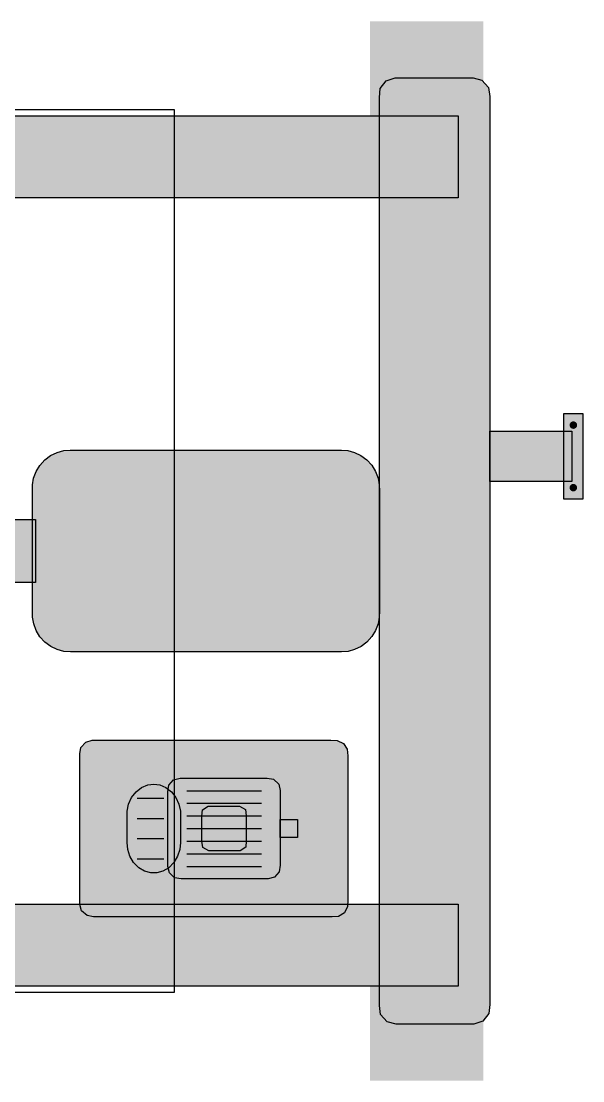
# Model space of a CAD drawing. Header units: metres. Extents: x 0 to 115, y 0 to 64.
# Drawn here: x 61.315 to 63.095, y 42.52 to 45.88 of the extents above; entities that cross this region are included whole.
import ezdxf

# ---------------------------------------------------------------- set-up
doc = ezdxf.new("R2010")
doc.units = ezdxf.units.M
for name, color, linetype, lineweight in [('G-ETIQUETA', 4, 'Continuous', 18), ('M-EQUIPO', 7, 'Continuous', 25), ('M-EQUIPO-RELLENO', 8, 'Continuous', 0)]:
    doc.layers.add(name, color=color, linetype=linetype, lineweight=lineweight)
doc.styles.add('PLANO', font='arial.ttf')

# ---------------------------------------------------------------- blocks, each defined once
blk = doc.blocks.new('EQ_F-301')
at = {"layer": 'M-EQUIPO-RELLENO', "true_color": 0x3f4a55}
h = blk.add_hatch(color=7, dxfattribs=at)
h.dxf.hatch_style = 1
h.paths.add_polyline_path([(2.92, 1.68), (3.28, 1.68), (3.28, 1.32), (2.92, 1.32)])
at = {"layer": 'M-EQUIPO-RELLENO', "true_color": 0x7d9bb6}
h = blk.add_hatch(color=7, dxfattribs=at)
h.dxf.hatch_style = 1
h.paths.add_polyline_path([(3, 1.5), (3.0274, 1.5), (3.0549, 1.5), (3.0823, 1.5), (3.1097, 1.5), (3.1371, 1.5), (3.1646, 1.5), (3.192, 1.5), (3.2194, 1.5), (3.2469, 1.5), (3.2752, 1.4932), (3.2959, 1.4698), (3.3, 1.4416), (3.3, 1.4141), (3.3, 1.3867), (3.3, 1.3593), (3.3, 1.3319), (3.3, 1.3044), (3.3, 1.277), (3.3, 1.2496), (3.3, 1.2221), (3.3, 1.1947), (3.3, 1.1673), (3.3, 1.1399), (3.3, 1.1124), (3.3, 1.085), (3.3, 1.0576), (3.3, 1.0301), (3.3, 1.0027), (3.3, 0.9753), (3.3, 0.9479), (3.3, 0.9204), (3.3, 0.893), (3.3, 0.8656), (3.3, 0.8381), (3.3, 0.8107), (3.3, 0.7833), (3.3, 0.7559), (3.3, 0.7284), (3.3, 0.701), (3.3, 0.6736), (3.3, 0.6461), (3.3, 0.6187), (3.3, 0.5913), (3.3, 0.5639), (3.3, 0.5364), (3.3, 0.509), (3.3, 0.4816), (3.3, 0.4541), (3.3, 0.4267), (3.3, 0.3993), (3.3, 0.3719), (3.3, 0.3444), (3.3, 0.317), (3.3, 0.2896), (3.3, 0.2621), (3.3, 0.2347), (3.3, 0.2073), (3.3, 0.1799), (3.3, 0.1524), (3.3, 0.125), (3.3, 0.0976), (3.3, 0.0701), (3.3, 0.0427), (3.3, 0.0153), (3.3, -0.0121), (3.3, -0.0396), (3.3, -0.067), (3.3, -0.0944), (3.3, -0.1219), (3.3, -0.1493), (3.3, -0.1767), (3.3, -0.2041), (3.3, -0.2316), (3.3, -0.259), (3.3, -0.2864), (3.3, -0.3139), (3.3, -0.3413), (3.3, -0.3687), (3.3, -0.3961), (3.3, -0.4236), (3.3, -0.451), (3.3, -0.4784), (3.3, -0.5059), (3.3, -0.5333), (3.3, -0.5607), (3.3, -0.5881), (3.3, -0.6156), (3.3, -0.643), (3.3, -0.6704), (3.3, -0.6979), (3.3, -0.7253), (3.3, -0.7527), (3.3, -0.7801), (3.3, -0.8076), (3.3, -0.835), (3.3, -0.8624), (3.3, -0.8899), (3.3, -0.9173), (3.3, -0.9447), (3.3, -0.9721), (3.3, -0.9996), (3.3, -1.027), (3.3, -1.0544), (3.3, -1.0819), (3.3, -1.1093), (3.3, -1.1367), (3.3, -1.1641), (3.3, -1.1916), (3.3, -1.219), (3.3, -1.2464), (3.3, -1.2739), (3.3, -1.3013), (3.3, -1.3287), (3.3, -1.3561), (3.3, -1.3836), (3.3, -1.411), (3.3, -1.4384), (3.2972, -1.4665), (3.2782, -1.4913), (3.25, -1.5), (3.2226, -1.5), (3.1951, -1.5), (3.1677, -1.5), (3.1403, -1.5), (3.1129, -1.5), (3.0854, -1.5), (3.058, -1.5), (3.0306, -1.5), (3.0031, -1.5), (2.9748, -1.4932), (2.9541, -1.4698), (2.95, -1.4416), (2.95, -1.4141), (2.95, -1.3867), (2.95, -1.3593), (2.95, -1.3319), (2.95, -1.3044), (2.95, -1.277), (2.95, -1.2496), (2.95, -1.2221), (2.95, -1.1947), (2.95, -1.1673), (2.95, -1.1399), (2.95, -1.1124), (2.95, -1.085), (2.95, -1.0576), (2.95, -1.0301), (2.95, -1.0027), (2.95, -0.9753), (2.95, -0.9479), (2.95, -0.9204), (2.95, -0.893), (2.95, -0.8656), (2.95, -0.8381), (2.95, -0.8107), (2.95, -0.7833), (2.95, -0.7559), (2.95, -0.7284), (2.95, -0.701), (2.95, -0.6736), (2.95, -0.6461), (2.95, -0.6187), (2.95, -0.5913), (2.95, -0.5639), (2.95, -0.5364), (2.95, -0.509), (2.95, -0.4816), (2.95, -0.4541), (2.95, -0.4267), (2.95, -0.3993), (2.95, -0.3719), (2.95, -0.3444), (2.95, -0.317), (2.95, -0.2896), (2.95, -0.2621), (2.95, -0.2347), (2.95, -0.2073), (2.95, -0.1799), (2.95, -0.1524), (2.95, -0.125), (2.95, -0.0976), (2.95, -0.0701), (2.95, -0.0427), (2.95, -0.0153), (2.95, 0.0121), (2.95, 0.0396), (2.95, 0.067), (2.95, 0.0944), (2.95, 0.1219), (2.95, 0.1493), (2.95, 0.1767), (2.95, 0.2041), (2.95, 0.2316), (2.95, 0.259), (2.95, 0.2864), (2.95, 0.3139), (2.95, 0.3413), (2.95, 0.3687), (2.95, 0.3961), (2.95, 0.4236), (2.95, 0.451), (2.95, 0.4784), (2.95, 0.5059), (2.95, 0.5333), (2.95, 0.5607), (2.95, 0.5881), (2.95, 0.6156), (2.95, 0.643), (2.95, 0.6704), (2.95, 0.6979), (2.95, 0.7253), (2.95, 0.7527), (2.95, 0.7801), (2.95, 0.8076), (2.95, 0.835), (2.95, 0.8624), (2.95, 0.8899), (2.95, 0.9173), (2.95, 0.9447), (2.95, 0.9721), (2.95, 0.9996), (2.95, 1.027), (2.95, 1.0544), (2.95, 1.0819), (2.95, 1.1093), (2.95, 1.1367), (2.95, 1.1641), (2.95, 1.1916), (2.95, 1.219), (2.95, 1.2464), (2.95, 1.2739), (2.95, 1.3013), (2.95, 1.3287), (2.95, 1.3561), (2.95, 1.3836), (2.95, 1.411), (2.95, 1.4384), (2.9528, 1.4665), (2.9718, 1.4913)])
at = {"layer": 'M-EQUIPO-RELLENO', "true_color": 0xf4f6f8}
h = blk.add_hatch(color=7, dxfattribs=at)
h.dxf.hatch_style = 1
h.paths.add_polyline_path([(-3, 1.38), (3.2, 1.38), (3.2, 1.12), (-3, 1.12)])
at = {"layer": 'M-EQUIPO-RELLENO', "true_color": 0xc8cfd6}
h = blk.add_hatch(color=7, dxfattribs=at)
h.dxf.hatch_style = 1
h.paths.add_polyline_path([(3.535, 0.436), (3.595, 0.436), (3.595, 0.164), (3.535, 0.164)])
at = {"layer": 'M-EQUIPO-RELLENO', "true_color": 0x4b5563}
h = blk.add_hatch(color=7, dxfattribs=at)
h.dxf.hatch_style = 1
edge = h.paths.add_edge_path()
edge.add_arc((3.565, 0.3992), 0.012, 0, 360)
at = {"layer": 'M-EQUIPO-RELLENO', "true_color": 0xf4f6f8}
h = blk.add_hatch(color=7, dxfattribs=at)
h.dxf.hatch_style = 1
h.paths.add_polyline_path([(3.3, 0.38), (3.56, 0.38), (3.56, 0.22), (3.3, 0.22)])
h = blk.add_hatch(color=7, dxfattribs=at)
h.dxf.hatch_style = 1
h.paths.add_polyline_path([(1.97, 0.32), (1.99, 0.32), (2.01, 0.32), (2.03, 0.32), (2.05, 0.32), (2.07, 0.32), (2.09, 0.32), (2.1099, 0.32), (2.1299, 0.32), (2.1499, 0.32), (2.1699, 0.32), (2.1899, 0.32), (2.2099, 0.32), (2.2299, 0.32), (2.2499, 0.32), (2.2699, 0.32), (2.2899, 0.32), (2.3099, 0.32), (2.3299, 0.32), (2.3499, 0.32), (2.3699, 0.32), (2.3898, 0.32), (2.4098, 0.32), (2.4298, 0.32), (2.4498, 0.32), (2.4698, 0.32), (2.4898, 0.32), (2.5098, 0.32), (2.5298, 0.32), (2.5498, 0.32), (2.5698, 0.32), (2.5898, 0.32), (2.6098, 0.32), (2.6298, 0.32), (2.6497, 0.32), (2.6697, 0.32), (2.6897, 0.32), (2.7097, 0.32), (2.7297, 0.32), (2.7497, 0.32), (2.7697, 0.32), (2.7897, 0.32), (2.8097, 0.32), (2.8297, 0.32), (2.8502, 0.3183), (2.8713, 0.3127), (2.8918, 0.3029), (2.9104, 0.289), (2.9262, 0.2718), (2.9381, 0.2521), (2.9459, 0.2312), (2.9496, 0.2102), (2.95, 0.1901), (2.95, 0.1701), (2.95, 0.1501), (2.95, 0.1301), (2.95, 0.1101), (2.95, 0.0901), (2.95, 0.0701), (2.95, 0.0501), (2.95, 0.0301), (2.95, 0.0102), (2.95, -0.0098), (2.95, -0.0298), (2.95, -0.0498), (2.95, -0.0698), (2.95, -0.0898), (2.95, -0.1098), (2.95, -0.1298), (2.95, -0.1498), (2.95, -0.1698), (2.95, -0.1898), (2.9496, -0.2099), (2.946, -0.2308), (2.9383, -0.2518), (2.9264, -0.2715), (2.9107, -0.2888), (2.8921, -0.3027), (2.8716, -0.3126), (2.8506, -0.3182), (2.83, -0.32), (2.81, -0.32), (2.79, -0.32), (2.77, -0.32), (2.75, -0.32), (2.73, -0.32), (2.71, -0.32), (2.6901, -0.32), (2.6701, -0.32), (2.6501, -0.32), (2.6301, -0.32), (2.6101, -0.32), (2.5901, -0.32), (2.5701, -0.32), (2.5501, -0.32), (2.5301, -0.32), (2.5101, -0.32), (2.4901, -0.32), (2.4701, -0.32), (2.4501, -0.32), (2.4301, -0.32), (2.4102, -0.32), (2.3902, -0.32), (2.3702, -0.32), (2.3502, -0.32), (2.3302, -0.32), (2.3102, -0.32), (2.2902, -0.32), (2.2702, -0.32), (2.2502, -0.32), (2.2302, -0.32), (2.2102, -0.32), (2.1902, -0.32), (2.1702, -0.32), (2.1503, -0.32), (2.1303, -0.32), (2.1103, -0.32), (2.0903, -0.32), (2.0703, -0.32), (2.0503, -0.32), (2.0303, -0.32), (2.0103, -0.32), (1.9903, -0.32), (1.9703, -0.32), (1.9498, -0.3183), (1.9287, -0.3127), (1.9082, -0.3029), (1.8896, -0.289), (1.8738, -0.2718), (1.8619, -0.2521), (1.8541, -0.2312), (1.8504, -0.2102), (1.85, -0.1901), (1.85, -0.1701), (1.85, -0.1501), (1.85, -0.1301), (1.85, -0.1101), (1.85, -0.0901), (1.85, -0.0701), (1.85, -0.0501), (1.85, -0.0301), (1.85, -0.0102), (1.85, 0.0098), (1.85, 0.0298), (1.85, 0.0498), (1.85, 0.0698), (1.85, 0.0898), (1.85, 0.1098), (1.85, 0.1298), (1.85, 0.1498), (1.85, 0.1698), (1.85, 0.1898), (1.8504, 0.2099), (1.854, 0.2308), (1.8617, 0.2518), (1.8736, 0.2715), (1.8893, 0.2888), (1.9079, 0.3027), (1.9284, 0.3126), (1.9494, 0.3182)])
at = {"layer": 'M-EQUIPO-RELLENO', "true_color": 0x4b5563}
h = blk.add_hatch(color=7, dxfattribs=at)
h.dxf.hatch_style = 1
edge = h.paths.add_edge_path()
edge.add_arc((3.565, 0.2008), 0.012, 0, 360)
at = {"layer": 'M-EQUIPO-RELLENO', "true_color": 0xdfe5ea}
h = blk.add_hatch(color=7, dxfattribs=at)
h.dxf.hatch_style = 1
h.paths.add_polyline_path([(1.46, 0.1), (1.86, 0.1), (1.86, -0.1), (1.46, -0.1)])
at = {"layer": 'M-EQUIPO-RELLENO', "true_color": 0xe5e8eb}
h = blk.add_hatch(color=7, dxfattribs=at)
h.dxf.hatch_style = 1
h.paths.add_polyline_path([(2.04, -0.6), (2.0599, -0.6), (2.0798, -0.6), (2.0997, -0.6), (2.1196, -0.6), (2.1395, -0.6), (2.1594, -0.6), (2.1793, -0.6), (2.1992, -0.6), (2.2191, -0.6), (2.239, -0.6), (2.2589, -0.6), (2.2788, -0.6), (2.2987, -0.6), (2.3186, -0.6), (2.3385, -0.6), (2.3584, -0.6), (2.3783, -0.6), (2.3982, -0.6), (2.4181, -0.6), (2.438, -0.6), (2.4579, -0.6), (2.4778, -0.6), (2.4977, -0.6), (2.5176, -0.6), (2.5375, -0.6), (2.5574, -0.6), (2.5773, -0.6), (2.5972, -0.6), (2.6171, -0.6), (2.637, -0.6), (2.6569, -0.6), (2.6768, -0.6), (2.6967, -0.6), (2.7166, -0.6), (2.7365, -0.6), (2.7564, -0.6), (2.7763, -0.6), (2.7962, -0.6), (2.8163, -0.6005), (2.8363, -0.6099), (2.8484, -0.6289), (2.85, -0.6492), (2.85, -0.6691), (2.85, -0.689), (2.85, -0.7089), (2.85, -0.7288), (2.85, -0.7487), (2.85, -0.7686), (2.85, -0.7885), (2.85, -0.8084), (2.85, -0.8283), (2.85, -0.8482), (2.85, -0.8681), (2.85, -0.888), (2.85, -0.9079), (2.85, -0.9278), (2.85, -0.9477), (2.85, -0.9676), (2.85, -0.9875), (2.85, -1.0074), (2.85, -1.0273), (2.85, -1.0472), (2.85, -1.0671), (2.85, -1.087), (2.85, -1.1069), (2.8494, -1.127), (2.8396, -1.147), (2.8203, -1.1586), (2.8001, -1.16), (2.7802, -1.16), (2.7603, -1.16), (2.7404, -1.16), (2.7205, -1.16), (2.7006, -1.16), (2.6807, -1.16), (2.6608, -1.16), (2.6409, -1.16), (2.621, -1.16), (2.6011, -1.16), (2.5812, -1.16), (2.5613, -1.16), (2.5414, -1.16), (2.5215, -1.16), (2.5016, -1.16), (2.4817, -1.16), (2.4618, -1.16), (2.4419, -1.16), (2.422, -1.16), (2.4021, -1.16), (2.3822, -1.16), (2.3623, -1.16), (2.3424, -1.16), (2.3225, -1.16), (2.3026, -1.16), (2.2827, -1.16), (2.2628, -1.16), (2.2429, -1.16), (2.223, -1.16), (2.2031, -1.16), (2.1832, -1.16), (2.1633, -1.16), (2.1434, -1.16), (2.1235, -1.16), (2.1036, -1.16), (2.0837, -1.16), (2.0638, -1.16), (2.0439, -1.16), (2.0233, -1.1563), (2.0062, -1.1413), (2, -1.1207), (2, -1.1008), (2, -1.0809), (2, -1.061), (2, -1.0411), (2, -1.0212), (2, -1.0013), (2, -0.9814), (2, -0.9615), (2, -0.9416), (2, -0.9217), (2, -0.9018), (2, -0.8819), (2, -0.862), (2, -0.8421), (2, -0.8222), (2, -0.8023), (2, -0.7824), (2, -0.7625), (2, -0.7426), (2, -0.7227), (2, -0.7028), (2, -0.6829), (2, -0.663), (2, -0.6431), (2.004, -0.6226), (2.0194, -0.6057)])
at = {"layer": 'M-EQUIPO-RELLENO', "true_color": 0x7d9bb6}
h = blk.add_hatch(color=7, dxfattribs=at)
h.dxf.hatch_style = 1
h.paths.add_polyline_path([(2.318, -0.72), (2.3377, -0.72), (2.3575, -0.72), (2.3772, -0.72), (2.3969, -0.72), (2.4167, -0.72), (2.4364, -0.72), (2.4561, -0.72), (2.4759, -0.72), (2.4956, -0.72), (2.5153, -0.72), (2.535, -0.72), (2.5548, -0.72), (2.5745, -0.72), (2.5942, -0.72), (2.6146, -0.724), (2.631, -0.7395), (2.636, -0.7599), (2.636, -0.7797), (2.636, -0.7994), (2.636, -0.8191), (2.636, -0.8389), (2.636, -0.8586), (2.636, -0.8783), (2.636, -0.8981), (2.636, -0.9178), (2.636, -0.9375), (2.636, -0.9572), (2.636, -0.977), (2.636, -0.9967), (2.6328, -1.0171), (2.618, -1.0341), (2.5976, -1.04), (2.5779, -1.04), (2.5581, -1.04), (2.5384, -1.04), (2.5187, -1.04), (2.4989, -1.04), (2.4792, -1.04), (2.4595, -1.04), (2.4397, -1.04), (2.42, -1.04), (2.4003, -1.04), (2.3806, -1.04), (2.3608, -1.04), (2.3411, -1.04), (2.3214, -1.04), (2.301, -1.036), (2.2846, -1.0205), (2.2796, -1.0001), (2.2796, -0.9803), (2.2796, -0.9606), (2.2796, -0.9409), (2.2796, -0.9211), (2.2796, -0.9014), (2.2796, -0.8817), (2.2796, -0.8619), (2.2796, -0.8422), (2.2796, -0.8225), (2.2796, -0.8028), (2.2796, -0.783), (2.2796, -0.7633), (2.2828, -0.7429), (2.2976, -0.7259)])
at = {"layer": 'M-EQUIPO-RELLENO', "true_color": 0x46617b}
h = blk.add_hatch(color=7, dxfattribs=at)
h.dxf.hatch_style = 1
h.paths.add_polyline_path([(2.2348, -0.7392), (2.2539, -0.7417), (2.2733, -0.7496), (2.291, -0.7633), (2.3052, -0.7816), (2.3147, -0.8029), (2.3191, -0.8249), (2.3196, -0.8454), (2.3196, -0.8652), (2.3196, -0.8849), (2.3196, -0.9047), (2.3196, -0.9245), (2.3175, -0.9461), (2.3105, -0.968), (2.2986, -0.9881), (2.2824, -1.0042), (2.2637, -1.0151), (2.2442, -1.0202), (2.2254, -1.0202), (2.2059, -1.0151), (2.1872, -1.0042), (2.171, -0.9881), (2.1591, -0.968), (2.1521, -0.9461), (2.15, -0.9245), (2.15, -0.9047), (2.15, -0.8849), (2.15, -0.8652), (2.15, -0.8454), (2.1505, -0.8249), (2.1549, -0.8029), (2.1644, -0.7816), (2.1786, -0.7633), (2.1963, -0.7496), (2.2157, -0.7417)])
at = {"layer": 'M-EQUIPO-RELLENO', "true_color": 0x5b7894}
h = blk.add_hatch(color=7, dxfattribs=at)
h.dxf.hatch_style = 1
h.paths.add_polyline_path([(2.4074, -0.8096), (2.4273, -0.8096), (2.4471, -0.8096), (2.467, -0.8096), (2.4868, -0.8096), (2.5067, -0.8096), (2.5254, -0.8193), (2.5282, -0.8395), (2.5282, -0.8594), (2.5282, -0.8792), (2.5282, -0.8991), (2.5282, -0.919), (2.5262, -0.9392), (2.5082, -0.9504), (2.4883, -0.9504), (2.4685, -0.9504), (2.4486, -0.9504), (2.4288, -0.9504), (2.4089, -0.9504), (2.3902, -0.9407), (2.3874, -0.9205), (2.3874, -0.9006), (2.3874, -0.8808), (2.3874, -0.8609), (2.3874, -0.841), (2.3894, -0.8208)])
at = {"layer": 'M-EQUIPO-RELLENO', "true_color": 0xb8c0c8}
h = blk.add_hatch(color=7, dxfattribs=at)
h.dxf.hatch_style = 1
h.paths.add_polyline_path([(2.636, -0.8512), (2.69, -0.8512), (2.69, -0.9088), (2.636, -0.9088)])
at = {"layer": 'M-EQUIPO-RELLENO', "true_color": 0xf4f6f8}
h = blk.add_hatch(color=7, dxfattribs=at)
h.dxf.hatch_style = 1
h.paths.add_polyline_path([(-3, -1.12), (3.2, -1.12), (3.2, -1.38), (-3, -1.38)])
at = {"layer": 'M-EQUIPO-RELLENO', "true_color": 0x3f4a55}
h = blk.add_hatch(color=7, dxfattribs=at)
h.dxf.hatch_style = 1
h.paths.add_polyline_path([(2.92, -1.32), (3.28, -1.32), (3.28, -1.68), (2.92, -1.68)])
at = {"layer": 'M-EQUIPO'}
for points in [[(3, 1.5), (3.0274, 1.5), (3.0549, 1.5), (3.0823, 1.5), (3.1097, 1.5), (3.1371, 1.5), (3.1646, 1.5), (3.192, 1.5), (3.2194, 1.5), (3.2469, 1.5), (3.2752, 1.4932), (3.2959, 1.4698), (3.3, 1.4416), (3.3, 1.4141), (3.3, 1.3867), (3.3, 1.3593), (3.3, 1.3319), (3.3, 1.3044), (3.3, 1.277), (3.3, 1.2496), (3.3, 1.2221), (3.3, 1.1947), (3.3, 1.1673), (3.3, 1.1399), (3.3, 1.1124), (3.3, 1.085), (3.3, 1.0576), (3.3, 1.0301), (3.3, 1.0027), (3.3, 0.9753), (3.3, 0.9479), (3.3, 0.9204), (3.3, 0.893), (3.3, 0.8656), (3.3, 0.8381), (3.3, 0.8107), (3.3, 0.7833), (3.3, 0.7559), (3.3, 0.7284), (3.3, 0.701), (3.3, 0.6736), (3.3, 0.6461), (3.3, 0.6187), (3.3, 0.5913), (3.3, 0.5639), (3.3, 0.5364), (3.3, 0.509), (3.3, 0.4816), (3.3, 0.4541), (3.3, 0.4267), (3.3, 0.3993), (3.3, 0.3719), (3.3, 0.3444), (3.3, 0.317), (3.3, 0.2896), (3.3, 0.2621), (3.3, 0.2347), (3.3, 0.2073), (3.3, 0.1799), (3.3, 0.1524), (3.3, 0.125), (3.3, 0.0976), (3.3, 0.0701), (3.3, 0.0427), (3.3, 0.0153), (3.3, -0.0121), (3.3, -0.0396), (3.3, -0.067), (3.3, -0.0944), (3.3, -0.1219), (3.3, -0.1493), (3.3, -0.1767), (3.3, -0.2041), (3.3, -0.2316), (3.3, -0.259), (3.3, -0.2864), (3.3, -0.3139), (3.3, -0.3413), (3.3, -0.3687), (3.3, -0.3961), (3.3, -0.4236), (3.3, -0.451), (3.3, -0.4784), (3.3, -0.5059), (3.3, -0.5333), (3.3, -0.5607), (3.3, -0.5881), (3.3, -0.6156), (3.3, -0.643), (3.3, -0.6704), (3.3, -0.6979), (3.3, -0.7253), (3.3, -0.7527), (3.3, -0.7801), (3.3, -0.8076), (3.3, -0.835), (3.3, -0.8624), (3.3, -0.8899), (3.3, -0.9173), (3.3, -0.9447), (3.3, -0.9721), (3.3, -0.9996), (3.3, -1.027), (3.3, -1.0544), (3.3, -1.0819), (3.3, -1.1093), (3.3, -1.1367), (3.3, -1.1641), (3.3, -1.1916), (3.3, -1.219), (3.3, -1.2464), (3.3, -1.2739), (3.3, -1.3013), (3.3, -1.3287), (3.3, -1.3561), (3.3, -1.3836), (3.3, -1.411), (3.3, -1.4384), (3.2972, -1.4665), (3.2782, -1.4913), (3.25, -1.5), (3.2226, -1.5), (3.1951, -1.5), (3.1677, -1.5), (3.1403, -1.5), (3.1129, -1.5), (3.0854, -1.5), (3.058, -1.5), (3.0306, -1.5), (3.0031, -1.5), (2.9748, -1.4932), (2.9541, -1.4698), (2.95, -1.4416), (2.95, -1.4141), (2.95, -1.3867), (2.95, -1.3593), (2.95, -1.3319), (2.95, -1.3044), (2.95, -1.277), (2.95, -1.2496), (2.95, -1.2221), (2.95, -1.1947), (2.95, -1.1673), (2.95, -1.1399), (2.95, -1.1124), (2.95, -1.085), (2.95, -1.0576), (2.95, -1.0301), (2.95, -1.0027), (2.95, -0.9753), (2.95, -0.9479), (2.95, -0.9204), (2.95, -0.893), (2.95, -0.8656), (2.95, -0.8381), (2.95, -0.8107), (2.95, -0.7833), (2.95, -0.7559), (2.95, -0.7284), (2.95, -0.701), (2.95, -0.6736), (2.95, -0.6461), (2.95, -0.6187), (2.95, -0.5913), (2.95, -0.5639), (2.95, -0.5364), (2.95, -0.509), (2.95, -0.4816), (2.95, -0.4541), (2.95, -0.4267), (2.95, -0.3993), (2.95, -0.3719), (2.95, -0.3444), (2.95, -0.317), (2.95, -0.2896), (2.95, -0.2621), (2.95, -0.2347), (2.95, -0.2073), (2.95, -0.1799), (2.95, -0.1524), (2.95, -0.125), (2.95, -0.0976), (2.95, -0.0701), (2.95, -0.0427), (2.95, -0.0153), (2.95, 0.0121), (2.95, 0.0396), (2.95, 0.067), (2.95, 0.0944), (2.95, 0.1219), (2.95, 0.1493), (2.95, 0.1767), (2.95, 0.2041), (2.95, 0.2316), (2.95, 0.259), (2.95, 0.2864), (2.95, 0.3139), (2.95, 0.3413), (2.95, 0.3687), (2.95, 0.3961), (2.95, 0.4236), (2.95, 0.451), (2.95, 0.4784), (2.95, 0.5059), (2.95, 0.5333), (2.95, 0.5607), (2.95, 0.5881), (2.95, 0.6156), (2.95, 0.643), (2.95, 0.6704), (2.95, 0.6979), (2.95, 0.7253), (2.95, 0.7527), (2.95, 0.7801), (2.95, 0.8076), (2.95, 0.835), (2.95, 0.8624), (2.95, 0.8899), (2.95, 0.9173), (2.95, 0.9447), (2.95, 0.9721), (2.95, 0.9996), (2.95, 1.027), (2.95, 1.0544), (2.95, 1.0819), (2.95, 1.1093), (2.95, 1.1367), (2.95, 1.1641), (2.95, 1.1916), (2.95, 1.219), (2.95, 1.2464), (2.95, 1.2739), (2.95, 1.3013), (2.95, 1.3287), (2.95, 1.3561), (2.95, 1.3836), (2.95, 1.411), (2.95, 1.4384), (2.9528, 1.4665), (2.9718, 1.4913)], [(-3, 1.38), (3.2, 1.38), (3.2, 1.12), (-3, 1.12)], [(3.535, 0.436), (3.595, 0.436), (3.595, 0.164), (3.535, 0.164)], [(3.3, 0.38), (3.56, 0.38), (3.56, 0.22), (3.3, 0.22)], [(1.97, 0.32), (1.99, 0.32), (2.01, 0.32), (2.03, 0.32), (2.05, 0.32), (2.07, 0.32), (2.09, 0.32), (2.1099, 0.32), (2.1299, 0.32), (2.1499, 0.32), (2.1699, 0.32), (2.1899, 0.32), (2.2099, 0.32), (2.2299, 0.32), (2.2499, 0.32), (2.2699, 0.32), (2.2899, 0.32), (2.3099, 0.32), (2.3299, 0.32), (2.3499, 0.32), (2.3699, 0.32), (2.3898, 0.32), (2.4098, 0.32), (2.4298, 0.32), (2.4498, 0.32), (2.4698, 0.32), (2.4898, 0.32), (2.5098, 0.32), (2.5298, 0.32), (2.5498, 0.32), (2.5698, 0.32), (2.5898, 0.32), (2.6098, 0.32), (2.6298, 0.32), (2.6497, 0.32), (2.6697, 0.32), (2.6897, 0.32), (2.7097, 0.32), (2.7297, 0.32), (2.7497, 0.32), (2.7697, 0.32), (2.7897, 0.32), (2.8097, 0.32), (2.8297, 0.32), (2.8502, 0.3183), (2.8713, 0.3127), (2.8918, 0.3029), (2.9104, 0.289), (2.9262, 0.2718), (2.9381, 0.2521), (2.9459, 0.2312), (2.9496, 0.2102), (2.95, 0.1901), (2.95, 0.1701), (2.95, 0.1501), (2.95, 0.1301), (2.95, 0.1101), (2.95, 0.0901), (2.95, 0.0701), (2.95, 0.0501), (2.95, 0.0301), (2.95, 0.0102), (2.95, -0.0098), (2.95, -0.0298), (2.95, -0.0498), (2.95, -0.0698), (2.95, -0.0898), (2.95, -0.1098), (2.95, -0.1298), (2.95, -0.1498), (2.95, -0.1698), (2.95, -0.1898), (2.9496, -0.2099), (2.946, -0.2308), (2.9383, -0.2518), (2.9264, -0.2715), (2.9107, -0.2888), (2.8921, -0.3027), (2.8716, -0.3126), (2.8506, -0.3182), (2.83, -0.32), (2.81, -0.32), (2.79, -0.32), (2.77, -0.32), (2.75, -0.32), (2.73, -0.32), (2.71, -0.32), (2.6901, -0.32), (2.6701, -0.32), (2.6501, -0.32), (2.6301, -0.32), (2.6101, -0.32), (2.5901, -0.32), (2.5701, -0.32), (2.5501, -0.32), (2.5301, -0.32), (2.5101, -0.32), (2.4901, -0.32), (2.4701, -0.32), (2.4501, -0.32), (2.4301, -0.32), (2.4102, -0.32), (2.3902, -0.32), (2.3702, -0.32), (2.3502, -0.32), (2.3302, -0.32), (2.3102, -0.32), (2.2902, -0.32), (2.2702, -0.32), (2.2502, -0.32), (2.2302, -0.32), (2.2102, -0.32), (2.1902, -0.32), (2.1702, -0.32), (2.1503, -0.32), (2.1303, -0.32), (2.1103, -0.32), (2.0903, -0.32), (2.0703, -0.32), (2.0503, -0.32), (2.0303, -0.32), (2.0103, -0.32), (1.9903, -0.32), (1.9703, -0.32), (1.9498, -0.3183), (1.9287, -0.3127), (1.9082, -0.3029), (1.8896, -0.289), (1.8738, -0.2718), (1.8619, -0.2521), (1.8541, -0.2312), (1.8504, -0.2102), (1.85, -0.1901), (1.85, -0.1701), (1.85, -0.1501), (1.85, -0.1301), (1.85, -0.1101), (1.85, -0.0901), (1.85, -0.0701), (1.85, -0.0501), (1.85, -0.0301), (1.85, -0.0102), (1.85, 0.0098), (1.85, 0.0298), (1.85, 0.0498), (1.85, 0.0698), (1.85, 0.0898), (1.85, 0.1098), (1.85, 0.1298), (1.85, 0.1498), (1.85, 0.1698), (1.85, 0.1898), (1.8504, 0.2099), (1.854, 0.2308), (1.8617, 0.2518), (1.8736, 0.2715), (1.8893, 0.2888), (1.9079, 0.3027), (1.9284, 0.3126), (1.9494, 0.3182)], [(1.46, 0.1), (1.86, 0.1), (1.86, -0.1), (1.46, -0.1)], [(2.04, -0.6), (2.0599, -0.6), (2.0798, -0.6), (2.0997, -0.6), (2.1196, -0.6), (2.1395, -0.6), (2.1594, -0.6), (2.1793, -0.6), (2.1992, -0.6), (2.2191, -0.6), (2.239, -0.6), (2.2589, -0.6), (2.2788, -0.6), (2.2987, -0.6), (2.3186, -0.6), (2.3385, -0.6), (2.3584, -0.6), (2.3783, -0.6), (2.3982, -0.6), (2.4181, -0.6), (2.438, -0.6), (2.4579, -0.6), (2.4778, -0.6), (2.4977, -0.6), (2.5176, -0.6), (2.5375, -0.6), (2.5574, -0.6), (2.5773, -0.6), (2.5972, -0.6), (2.6171, -0.6), (2.637, -0.6), (2.6569, -0.6), (2.6768, -0.6), (2.6967, -0.6), (2.7166, -0.6), (2.7365, -0.6), (2.7564, -0.6), (2.7763, -0.6), (2.7962, -0.6), (2.8163, -0.6005), (2.8363, -0.6099), (2.8484, -0.6289), (2.85, -0.6492), (2.85, -0.6691), (2.85, -0.689), (2.85, -0.7089), (2.85, -0.7288), (2.85, -0.7487), (2.85, -0.7686), (2.85, -0.7885), (2.85, -0.8084), (2.85, -0.8283), (2.85, -0.8482), (2.85, -0.8681), (2.85, -0.888), (2.85, -0.9079), (2.85, -0.9278), (2.85, -0.9477), (2.85, -0.9676), (2.85, -0.9875), (2.85, -1.0074), (2.85, -1.0273), (2.85, -1.0472), (2.85, -1.0671), (2.85, -1.087), (2.85, -1.1069), (2.8494, -1.127), (2.8396, -1.147), (2.8203, -1.1586), (2.8001, -1.16), (2.7802, -1.16), (2.7603, -1.16), (2.7404, -1.16), (2.7205, -1.16), (2.7006, -1.16), (2.6807, -1.16), (2.6608, -1.16), (2.6409, -1.16), (2.621, -1.16), (2.6011, -1.16), (2.5812, -1.16), (2.5613, -1.16), (2.5414, -1.16), (2.5215, -1.16), (2.5016, -1.16), (2.4817, -1.16), (2.4618, -1.16), (2.4419, -1.16), (2.422, -1.16), (2.4021, -1.16), (2.3822, -1.16), (2.3623, -1.16), (2.3424, -1.16), (2.3225, -1.16), (2.3026, -1.16), (2.2827, -1.16), (2.2628, -1.16), (2.2429, -1.16), (2.223, -1.16), (2.2031, -1.16), (2.1832, -1.16), (2.1633, -1.16), (2.1434, -1.16), (2.1235, -1.16), (2.1036, -1.16), (2.0837, -1.16), (2.0638, -1.16), (2.0439, -1.16), (2.0233, -1.1563), (2.0062, -1.1413), (2, -1.1207), (2, -1.1008), (2, -1.0809), (2, -1.061), (2, -1.0411), (2, -1.0212), (2, -1.0013), (2, -0.9814), (2, -0.9615), (2, -0.9416), (2, -0.9217), (2, -0.9018), (2, -0.8819), (2, -0.862), (2, -0.8421), (2, -0.8222), (2, -0.8023), (2, -0.7824), (2, -0.7625), (2, -0.7426), (2, -0.7227), (2, -0.7028), (2, -0.6829), (2, -0.663), (2, -0.6431), (2.004, -0.6226), (2.0194, -0.6057)], [(2.318, -0.72), (2.3377, -0.72), (2.3575, -0.72), (2.3772, -0.72), (2.3969, -0.72), (2.4167, -0.72), (2.4364, -0.72), (2.4561, -0.72), (2.4759, -0.72), (2.4956, -0.72), (2.5153, -0.72), (2.535, -0.72), (2.5548, -0.72), (2.5745, -0.72), (2.5942, -0.72), (2.6146, -0.724), (2.631, -0.7395), (2.636, -0.7599), (2.636, -0.7797), (2.636, -0.7994), (2.636, -0.8191), (2.636, -0.8389), (2.636, -0.8586), (2.636, -0.8783), (2.636, -0.8981), (2.636, -0.9178), (2.636, -0.9375), (2.636, -0.9572), (2.636, -0.977), (2.636, -0.9967), (2.6328, -1.0171), (2.618, -1.0341), (2.5976, -1.04), (2.5779, -1.04), (2.5581, -1.04), (2.5384, -1.04), (2.5187, -1.04), (2.4989, -1.04), (2.4792, -1.04), (2.4595, -1.04), (2.4397, -1.04), (2.42, -1.04), (2.4003, -1.04), (2.3806, -1.04), (2.3608, -1.04), (2.3411, -1.04), (2.3214, -1.04), (2.301, -1.036), (2.2846, -1.0205), (2.2796, -1.0001), (2.2796, -0.9803), (2.2796, -0.9606), (2.2796, -0.9409), (2.2796, -0.9211), (2.2796, -0.9014), (2.2796, -0.8817), (2.2796, -0.8619), (2.2796, -0.8422), (2.2796, -0.8225), (2.2796, -0.8028), (2.2796, -0.783), (2.2796, -0.7633), (2.2828, -0.7429), (2.2976, -0.7259)], [(2.2348, -0.7392), (2.2539, -0.7417), (2.2733, -0.7496), (2.291, -0.7633), (2.3052, -0.7816), (2.3147, -0.8029), (2.3191, -0.8249), (2.3196, -0.8454), (2.3196, -0.8652), (2.3196, -0.8849), (2.3196, -0.9047), (2.3196, -0.9245), (2.3175, -0.9461), (2.3105, -0.968), (2.2986, -0.9881), (2.2824, -1.0042), (2.2637, -1.0151), (2.2442, -1.0202), (2.2254, -1.0202), (2.2059, -1.0151), (2.1872, -1.0042), (2.171, -0.9881), (2.1591, -0.968), (2.1521, -0.9461), (2.15, -0.9245), (2.15, -0.9047), (2.15, -0.8849), (2.15, -0.8652), (2.15, -0.8454), (2.1505, -0.8249), (2.1549, -0.8029), (2.1644, -0.7816), (2.1786, -0.7633), (2.1963, -0.7496), (2.2157, -0.7417)], [(2.4074, -0.8096), (2.4273, -0.8096), (2.4471, -0.8096), (2.467, -0.8096), (2.4868, -0.8096), (2.5067, -0.8096), (2.5254, -0.8193), (2.5282, -0.8395), (2.5282, -0.8594), (2.5282, -0.8792), (2.5282, -0.8991), (2.5282, -0.919), (2.5262, -0.9392), (2.5082, -0.9504), (2.4883, -0.9504), (2.4685, -0.9504), (2.4486, -0.9504), (2.4288, -0.9504), (2.4089, -0.9504), (2.3902, -0.9407), (2.3874, -0.9205), (2.3874, -0.9006), (2.3874, -0.8808), (2.3874, -0.8609), (2.3874, -0.841), (2.3894, -0.8208)], [(2.636, -0.8512), (2.69, -0.8512), (2.69, -0.9088), (2.636, -0.9088)], [(-3, -1.12), (3.2, -1.12), (3.2, -1.38), (-3, -1.38)]]:
    blk.add_lwpolyline(points, close=True, dxfattribs=at)
at = {"layer": 'M-EQUIPO', "ltscale": 0.15}
blk.add_lwpolyline([(-2.7, 1.4), (2.3, 1.4), (2.3, -1.4), (-2.7, -1.4)], close=True, dxfattribs=at)
at = {"layer": 'M-EQUIPO'}
for points in [[(2.3396, -0.76), (2.576, -0.76)], [(2.3396, -0.8), (2.576, -0.8)], [(2.3396, -0.84), (2.576, -0.84)], [(2.3396, -0.88), (2.576, -0.88)], [(2.3396, -0.92), (2.576, -0.92)], [(2.3396, -0.96), (2.576, -0.96)], [(2.3396, -1), (2.576, -1)]]:
    blk.add_lwpolyline(points, dxfattribs=at)
at = {"layer": 'M-EQUIPO', "true_color": 0xc3d2df}
for points in [[(2.1824, -0.784), (2.2666, -0.784)], [(2.1824, -0.848), (2.2666, -0.848)], [(2.1824, -0.912), (2.2666, -0.912)], [(2.1824, -0.976), (2.2666, -0.976)]]:
    blk.add_lwpolyline(points, dxfattribs=at)
at = {"layer": 'G-ETIQUETA', "style": 'PLANO', "flags": 1}
for tag, p in [('TAG', (0, 0)), ('NOMBRE', (0, -0.25)), ('AREA', (0, -0.5)), ('FUNCION', (0, -0.75)), ('CONFIANZA', (0, -1))]:
    blk.add_attdef(tag, p, '', height=0.15, dxfattribs=at)

msp = doc.modelspace()

# ---------------------------------------------------------------- block references
at = {"layer": 'M-EQUIPO'}
msp.add_blockref('EQ_F-301', (59.5, 44.2), dxfattribs=at)

doc.saveas('drawing.dxf')
